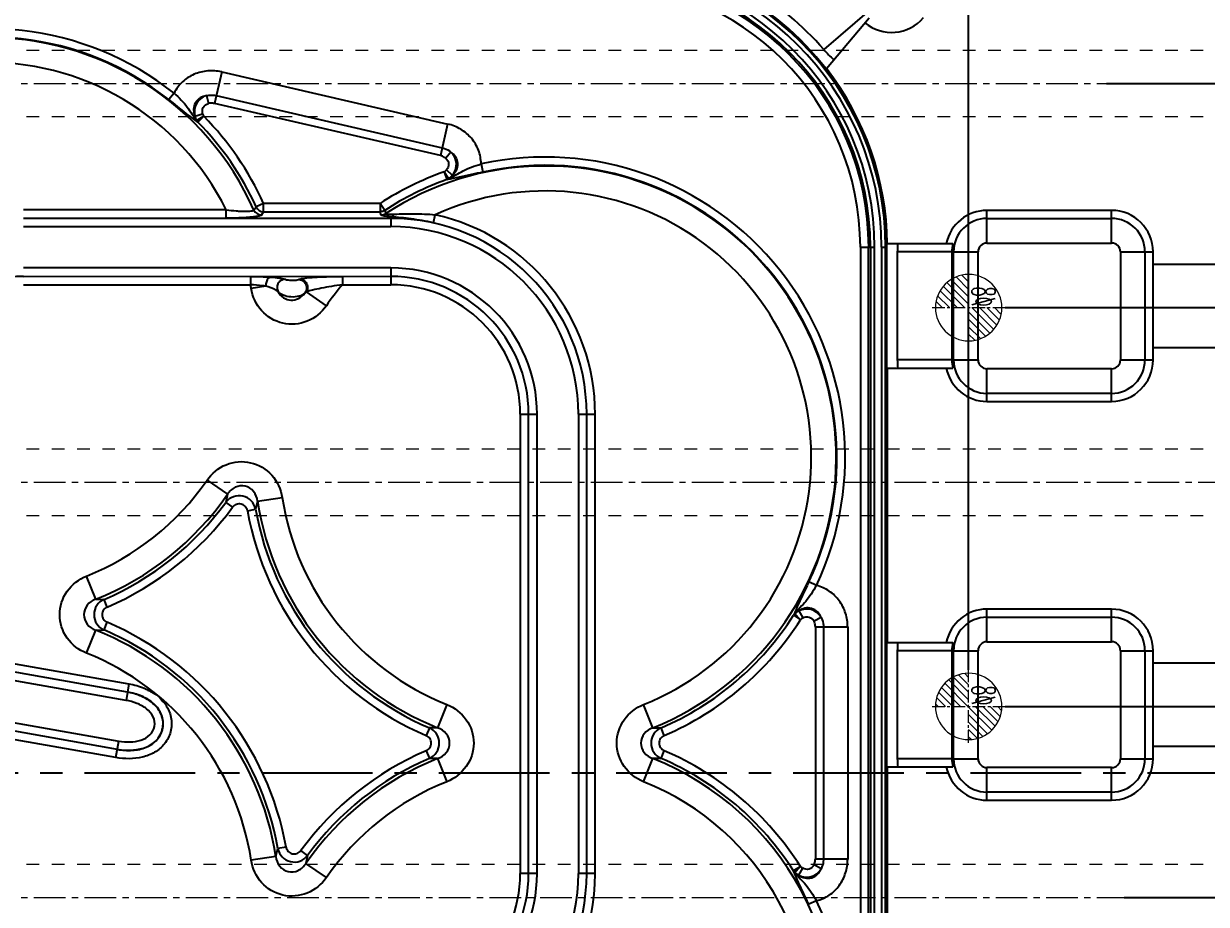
# Model space of a CAD drawing. Header units: millimetres. Extents: x -685 to 1888, y -6001 to 855.
# Drawn here: x 244.5 to 386.9, y -2766.8 to -2660.7 of the extents above; entities that cross this region are included whole.
import ezdxf
from ezdxf.enums import TextEntityAlignment as Align

# ---------------------------------------------------------------- set-up
doc = ezdxf.new("R2010")
doc.units = ezdxf.units.MM
doc.header["$LTSCALE"] = 16.335
doc.header["$PDMODE"] = 3
doc.header["$PDSIZE"] = 0.3125
doc.linetypes.add('CENTER', pattern=[0.6, 0.375, -0.075, 0.075, -0.075])
doc.linetypes.add('HIDDEN', pattern=[0.2, 0.1, -0.1])
doc.layers.get('0').update_dxf_attribs({"linetype": 'CONTINUOUS'})
doc.layers.get('Defpoints').update_dxf_attribs({"linetype": 'CONTINUOUS'})
for name, color, linetype, lineweight in [('cool', 153, 'HIDDEN', 9), ('dim', 82, 'CONTINUOUS', 9), ('epin', 13, 'CONTINUOUS', 9)]:
    doc.layers.add(name, color=color, linetype=linetype, lineweight=lineweight)
doc.layers.add('DEFAULT_2', color=8, linetype='HIDDEN')
doc.styles.get("Standard").update_dxf_attribs({"font": 'txt', "width": 0.8})
doc.styles.add('TXT05', font='txt.shx', dxfattribs={"width": 0.5, "bigfont": 'gbcbig.shx'})
doc.dimstyles.new('mold', dxfattribs={"dimtxt": 8, "dimasz": 5, "dimexe": 0, "dimexo": 0, "dimgap": 0, "dimtad": 1, "dimzin": 1, "dimtxsty": 'Standard', "dimcen": 0, "dimclrd": 4, "dimclre": 4, "dimclrt": 6, "dimazin": 0, "dimtfac": 1, "dimtofl": 0, "dimtmove": 0, "dimatfit": 3, "dimfxl": 0, "dimarcsym": 0})

# ---------------------------------------------------------------- blocks, each defined once
blk = doc.blocks.new('epin_ejp_8')
at = {"layer": 'epin'}
h = blk.add_hatch(dxfattribs=at)
h.set_pattern_fill('_ANSI31', color=123, scale=0.2, angle=90, style=0)
h.set_pattern_definition([(135, (-263.1036, 1313.3417), (-0.4490128, -0.4490128), [])])
h.paths.add_polyline_path([(0, 4, 0.414214), (-4, 0), (0, 0)])
h.paths.add_polyline_path([(4, 0), (0, 0), (0, -4, 0.414214)])
at = {"layer": 'epin', "color": 1, "linetype": 'CENTER', "ltscale": 0.248791}
for p, q in [((0, -4.4), (0, 4.4)), ((-4.4, 0), (4.4, 0))]:
    blk.add_line(p, q, dxfattribs=at)
at = {"layer": 'epin'}
blk.add_circle((0, 0), 4, dxfattribs=at)
at = {"layer": 'epin', "color": 6, "style": 'TXT05', "width": 0.5}
blk.add_text('%%c8', height=2.8, dxfattribs=at).set_placement((1.33, 1.8), align=Align.MIDDLE)
blk = doc.blocks.new('124')
at = {"layer": 'cool', "ltscale": 0.932966}
for p, q in [((10.14, -1344.71), (401.48, -1344.71)), ((10.14, -1352.71), (401.48, -1352.71))]:
    blk.add_line(p, q, dxfattribs=at)
at = {"layer": 'cool', "color": 1, "linetype": 'CENTER', "ltscale": 0.621977}
blk.add_line((-4.19, -1348.71), (415.81, -1348.71), dxfattribs=at)
blk = doc.blocks.new('*D333')
at = {"layer": 'Defpoints', "color": 0}
for p in [(205.81, -2750.93), (407.46, -2750.93), (421.82, -2750.93)]:
    blk.add_point(p, dxfattribs=at)
at = {"layer": 'dim', "color": 4, "lineweight": -2}
blk.add_line((407.46, -2750.93), (432.49, -2750.93), dxfattribs=at)
at = {"layer": 'dim', "color": 6, "insert": (427.15, -2748.01), "char_height": 5, "attachment_point": 5}
blk.add_mtext('0,00', dxfattribs=at)
blk = doc.blocks.new('*D334')
at = {"layer": 'Defpoints', "color": 0}
for p in [(362.71, -2742.93), (421.82, -2742.93), (205.81, -2750.93)]:
    blk.add_point(p, dxfattribs=at)
at = {"layer": 'dim', "color": 4, "lineweight": -2}
blk.add_line((362.71, -2742.93), (433.15, -2742.93), dxfattribs=at)
at = {"layer": 'dim', "color": 6, "insert": (427.49, -2740.01), "char_height": 5, "attachment_point": 5}
blk.add_mtext('8,00', dxfattribs=at)
blk = doc.blocks.new('*D335')
at = {"layer": 'Defpoints', "color": 0}
for p in [(389.86, -2715.93), (421.82, -2715.93), (205.81, -2750.93)]:
    blk.add_point(p, dxfattribs=at)
at = {"layer": 'dim', "color": 4, "lineweight": -2}
blk.add_line((389.86, -2715.93), (437.15, -2715.93), dxfattribs=at)
at = {"layer": 'dim', "color": 6, "insert": (429.49, -2713.01), "char_height": 5, "attachment_point": 5}
blk.add_mtext('35,00', dxfattribs=at)
blk = doc.blocks.new('*D336')
at = {"layer": 'Defpoints', "color": 0}
for p in [(362.71, -2694.93), (421.82, -2694.93), (205.81, -2750.93)]:
    blk.add_point(p, dxfattribs=at)
at = {"layer": 'dim', "color": 4, "lineweight": -2}
blk.add_line((362.71, -2694.93), (437.15, -2694.93), dxfattribs=at)
at = {"layer": 'dim', "color": 6, "insert": (429.49, -2692.01), "char_height": 5, "attachment_point": 5}
blk.add_mtext('56,00', dxfattribs=at)
blk = doc.blocks.new('*D337')
at = {"layer": 'Defpoints', "color": 0}
for p in [(374.92, -2667.93), (421.82, -2667.93), (205.81, -2750.93)]:
    blk.add_point(p, dxfattribs=at)
at = {"layer": 'dim', "color": 4, "lineweight": -2}
blk.add_line((374.92, -2667.93), (437.15, -2667.93), dxfattribs=at)
at = {"layer": 'dim', "color": 6, "insert": (429.49, -2665.01), "char_height": 5, "attachment_point": 5}
blk.add_mtext('83,00', dxfattribs=at)
blk = doc.blocks.new('*D338')
at = {"layer": 'Defpoints', "color": 0}
for p in [(345.21, -2652.93), (421.82, -2652.93), (205.81, -2750.93)]:
    blk.add_point(p, dxfattribs=at)
at = {"layer": 'dim', "color": 4, "lineweight": -2}
blk.add_line((345.21, -2652.93), (437.15, -2652.93), dxfattribs=at)
at = {"layer": 'dim', "color": 6, "insert": (429.49, -2650.01), "char_height": 5, "attachment_point": 5}
blk.add_mtext('98,00', dxfattribs=at)
blk = doc.blocks.new('*D339')
at = {"layer": 'Defpoints', "color": 0}
for p in [(210.21, -2642.93), (421.82, -2642.93), (205.81, -2750.93)]:
    blk.add_point(p, dxfattribs=at)
at = {"layer": 'dim', "color": 4, "lineweight": -2}
blk.add_line((210.21, -2642.93), (439.15, -2642.93), dxfattribs=at)
at = {"layer": 'dim', "color": 6, "insert": (430.49, -2640.01), "char_height": 5, "attachment_point": 5}
blk.add_mtext('108,00', dxfattribs=at)
blk = doc.blocks.new('*D340')
at = {"layer": 'Defpoints', "color": 0}
for p in [(375.81, -2600.93), (421.82, -2600.93), (205.81, -2750.93)]:
    blk.add_point(p, dxfattribs=at)
at = {"layer": 'dim', "color": 4, "lineweight": -2}
blk.add_line((375.81, -2600.93), (439.15, -2600.93), dxfattribs=at)
at = {"layer": 'dim', "color": 6, "insert": (430.49, -2598.01), "char_height": 5, "attachment_point": 5}
blk.add_mtext('150,00', dxfattribs=at)
blk = doc.blocks.new('*D341')
at = {"layer": 'Defpoints', "color": 0}
for p in [(205.81, -2750.93), (377.03, -2765.93), (421.82, -2765.93)]:
    blk.add_point(p, dxfattribs=at)
at = {"layer": 'dim', "color": 4, "lineweight": -2}
blk.add_line((377.03, -2765.93), (435.82, -2765.93), dxfattribs=at)
at = {"layer": 'dim', "color": 6, "insert": (428.82, -2763.01), "char_height": 5, "attachment_point": 5}
blk.add_mtext('15,00', dxfattribs=at)
blk = doc.blocks.new('*D342')
at = {"layer": 'Defpoints', "color": 0}
for p in [(205.81, -2750.93), (387.66, -2810.93), (421.82, -2810.93)]:
    blk.add_point(p, dxfattribs=at)
at = {"layer": 'dim', "color": 4, "lineweight": -2}
blk.add_line((387.66, -2810.93), (436.49, -2810.93), dxfattribs=at)
at = {"layer": 'dim', "color": 6, "insert": (429.15, -2808.01), "char_height": 5, "attachment_point": 5}
blk.add_mtext('60,00', dxfattribs=at)
blk = doc.blocks.new('*D343')
at = {"layer": 'Defpoints', "color": 0}
for p in [(205.81, -2750.93), (362.71, -2791.93), (421.82, -2791.93)]:
    blk.add_point(p, dxfattribs=at)
at = {"layer": 'dim', "color": 4, "lineweight": -2}
blk.add_line((362.71, -2791.93), (435.82, -2791.93), dxfattribs=at)
at = {"layer": 'dim', "color": 6, "insert": (428.82, -2789.01), "char_height": 5, "attachment_point": 5}
blk.add_mtext('41,00', dxfattribs=at)
blk = doc.blocks.new('*D344')
at = {"layer": 'Defpoints', "color": 0}
for p in [(205.81, -2750.93), (350.21, -2827.93), (421.82, -2827.93)]:
    blk.add_point(p, dxfattribs=at)
at = {"layer": 'dim', "color": 4, "lineweight": -2}
blk.add_line((350.21, -2827.93), (437.15, -2827.93), dxfattribs=at)
at = {"layer": 'dim', "color": 6, "insert": (429.49, -2825.01), "char_height": 5, "attachment_point": 5}
blk.add_mtext('77,00', dxfattribs=at)
blk = doc.blocks.new('*D345')
at = {"layer": 'Defpoints', "color": 0}
for p in [(205.81, -2750.93), (232.21, -2839.93), (421.82, -2839.93)]:
    blk.add_point(p, dxfattribs=at)
at = {"layer": 'dim', "color": 4, "lineweight": -2}
blk.add_line((232.21, -2839.93), (437.15, -2839.93), dxfattribs=at)
at = {"layer": 'dim', "color": 6, "insert": (429.49, -2837.01), "char_height": 5, "attachment_point": 5}
blk.add_mtext('89,00', dxfattribs=at)
blk = doc.blocks.new('*D346')
at = {"layer": 'Defpoints', "color": 0}
for p in [(205.81, -2750.93), (346.69, -2865.93), (421.82, -2865.93)]:
    blk.add_point(p, dxfattribs=at)
at = {"layer": 'dim', "color": 4, "lineweight": -2}
blk.add_line((346.69, -2865.93), (438.49, -2865.93), dxfattribs=at)
at = {"layer": 'dim', "color": 6, "insert": (430.15, -2863.01), "char_height": 5, "attachment_point": 5}
blk.add_mtext('115,00', dxfattribs=at)
blk = doc.blocks.new('*D347')
at = {"layer": 'Defpoints', "color": 0}
for p in [(205.81, -2750.93), (384.61, -2900.93), (421.82, -2900.93)]:
    blk.add_point(p, dxfattribs=at)
at = {"layer": 'dim', "color": 4, "lineweight": -2}
blk.add_line((384.61, -2900.93), (439.15, -2900.93), dxfattribs=at)
at = {"layer": 'dim', "color": 6, "insert": (430.49, -2898.01), "char_height": 5, "attachment_point": 5}
blk.add_mtext('150,00', dxfattribs=at)
blk = doc.blocks.new('*D350')
at = {"layer": 'Defpoints', "color": 0}
for p in [(269.81, -2569.22), (269.81, -2638.53), (205.81, -2750.93)]:
    blk.add_point(p, dxfattribs=at)
at = {"layer": 'dim', "color": 4, "lineweight": -2}
blk.add_line((269.81, -2638.53), (269.81, -2553.89), dxfattribs=at)
at = {"layer": 'dim', "color": 6, "insert": (266.89, -2561.55), "char_height": 5, "attachment_point": 5, "rotation": 90}
blk.add_mtext('64,00', dxfattribs=at)
blk = doc.blocks.new('*D351')
at = {"layer": 'Defpoints', "color": 0}
for p in [(340.81, -2569.22), (340.81, -2648.53), (205.81, -2750.93)]:
    blk.add_point(p, dxfattribs=at)
at = {"layer": 'dim', "color": 4, "lineweight": -2}
blk.add_line((340.81, -2648.53), (340.81, -2551.22), dxfattribs=at)
at = {"layer": 'dim', "color": 6, "insert": (337.89, -2560.22), "char_height": 5, "attachment_point": 5, "rotation": 90}
blk.add_mtext('135,00', dxfattribs=at)
blk = doc.blocks.new('*D352')
at = {"layer": 'Defpoints', "color": 0}
for p in [(358.31, -2569.22), (358.31, -2738.53), (205.81, -2750.93)]:
    blk.add_point(p, dxfattribs=at)
at = {"layer": 'dim', "color": 4, "lineweight": -2}
blk.add_line((358.31, -2738.53), (358.31, -2550.55), dxfattribs=at)
at = {"layer": 'dim', "color": 6, "insert": (355.39, -2559.89), "char_height": 5, "attachment_point": 5, "rotation": 90}
blk.add_mtext('152,50', dxfattribs=at)
blk = doc.blocks.new('*D353')
at = {"layer": 'Defpoints', "color": 0}
for p in [(375.81, -2569.22), (375.81, -2596.35), (205.81, -2750.93)]:
    blk.add_point(p, dxfattribs=at)
at = {"layer": 'dim', "color": 4, "lineweight": -2}
blk.add_line((375.81, -2596.35), (375.81, -2551.89), dxfattribs=at)
at = {"layer": 'dim', "color": 6, "insert": (372.89, -2560.55), "char_height": 5, "attachment_point": 5, "rotation": 90}
blk.add_mtext('170,00', dxfattribs=at)
blk = doc.blocks.new('*D356')
at = {"layer": 'Defpoints', "color": 0}
for p in [(205.81, -2750.93), (275.81, -2844.33), (275.81, -2931.45)]:
    blk.add_point(p, dxfattribs=at)
at = {"layer": 'dim', "color": 4, "lineweight": -2}
blk.add_line((275.81, -2844.33), (275.81, -2946.12), dxfattribs=at)
at = {"layer": 'dim', "color": 6, "insert": (272.89, -2938.78), "char_height": 5, "attachment_point": 5, "rotation": 90}
blk.add_mtext('70,00', dxfattribs=at)
blk = doc.blocks.new('*D357')
at = {"layer": 'Defpoints', "color": 0}
for p in [(205.81, -2750.93), (345.81, -2832.33), (345.81, -2931.45)]:
    blk.add_point(p, dxfattribs=at)
at = {"layer": 'dim', "color": 4, "lineweight": -2}
blk.add_line((345.81, -2832.33), (345.81, -2948.78), dxfattribs=at)
at = {"layer": 'dim', "color": 6, "insert": (342.89, -2940.12), "char_height": 5, "attachment_point": 5, "rotation": 90}
blk.add_mtext('140,00', dxfattribs=at)
blk = doc.blocks.new('*D358')
at = {"layer": 'Defpoints', "color": 0}
for p in [(205.81, -2750.93), (358.31, -2796.33), (358.31, -2931.45)]:
    blk.add_point(p, dxfattribs=at)
at = {"layer": 'dim', "color": 4, "lineweight": -2}
blk.add_line((358.31, -2796.33), (358.31, -2950.12), dxfattribs=at)
at = {"layer": 'dim', "color": 6, "insert": (355.39, -2940.78), "char_height": 5, "attachment_point": 5, "rotation": 90}
blk.add_mtext('152,50', dxfattribs=at)
blk = doc.blocks.new('*D359')
at = {"layer": 'Defpoints', "color": 0}
for p in [(205.81, -2750.93), (375.81, -2905.59), (375.81, -2931.45)]:
    blk.add_point(p, dxfattribs=at)
at = {"layer": 'dim', "color": 4, "lineweight": -2}
blk.add_line((375.81, -2905.59), (375.81, -2948.78), dxfattribs=at)
at = {"layer": 'dim', "color": 6, "insert": (372.89, -2940.12), "char_height": 5, "attachment_point": 5, "rotation": 90}
blk.add_mtext('170,00', dxfattribs=at)

msp = doc.modelspace()

# ---------------------------------------------------------------- linework, layer by layer
at = {"color": 7, "linetype": 'Continuous'}
for p, q in [((348.486, -2657.277), (340.865, -2663.873)), ((341.182, -2666.159), (346.315, -2660.042)), ((268.352, -2666.56), (267.478, -2670.353)), ((268.352, -2666.56), (295.585, -2672.837)), ((262.616, -2669.106), (261.996, -2669.89)), ((266.51, -2669.411), (266.752, -2670.354)), ((294.686, -2676.624), (267.478, -2670.353)), ((267.697, -2669.405), (294.904, -2675.676)), ((265.132, -2671.866), (266.063, -2671.581)), ((266.205, -2671.898), (265.37, -2672.397)), ((265.492, -2672.599), (266.205, -2671.898)), ((295.56, -2672.831), (294.686, -2676.624)), ((295.968, -2676.201), (295.339, -2676.943)), ((299.604, -2677.631), (299.817, -2678.607)), ((295.155, -2678.57), (295.488, -2679.513)), ((295.687, -2679.385), (295.155, -2678.57)), ((296.133, -2679.011), (295.421, -2678.348)), ((268.909, -2683.156), (244.504, -2683.156)), ((268.909, -2684.156), (268.909, -2683.156)), ((272.238, -2683.185), (272.498, -2682.793)), ((273.408, -2682.38), (272.498, -2682.793)), ((273.151, -2683.777), (273.408, -2683.379)), ((273.408, -2683.379), (273.408, -2682.38)), ((287.439, -2682.38), (273.408, -2682.38)), ((273.408, -2683.379), (287.439, -2683.379)), ((287.439, -2682.38), (287.439, -2683.379)), ((287.984, -2683.217), (287.439, -2682.38)), ((287.557, -2683.777), (287.439, -2683.379)), ((287.984, -2683.217), (288.105, -2683.614)), ((375.522, -2683.219), (360.522, -2683.219)), ((360.522, -2687.147), (360.522, -2683.219)), ((375.522, -2687.147), (375.522, -2683.219)), ((288.724, -2684.178), (244.504, -2684.178)), ((288.724, -2683.99), (288.724, -2685.177)), ((293.852, -2684.719), (294.069, -2683.744)), ((360.522, -2684.192), (375.522, -2684.192)), ((244.504, -2685.177), (288.724, -2685.177)), ((345.269, -2687.664), (346.98, -2687.664)), ((345.269, -2687.664), (345.269, -2799.219)), ((346.271, -2799.219), (346.271, -2687.664)), ((346.479, -2687.664), (346.479, -2799.219)), ((346.98, -2799.219), (346.98, -2687.664)), ((347.816, -2687.664), (348.317, -2687.664)), ((347.816, -2687.664), (347.816, -2799.219)), ((348.317, -2799.219), (348.317, -2687.664)), ((348.469, -2702.219), (348.469, -2687.664)), ((348.519, -2687.219), (356.418, -2687.219)), ((360.522, -2687.147), (375.522, -2687.147)), ((356.298, -2688.219), (349.722, -2688.219)), ((349.722, -2688.219), (349.722, -2701.219)), ((356.298, -2688.219), (356.298, -2701.219)), ((356.418, -2688.219), (359.449, -2688.219)), ((356.495, -2701.219), (356.495, -2688.219)), ((359.449, -2701.219), (359.449, -2688.219)), ((376.594, -2688.219), (380.522, -2688.219)), ((376.594, -2688.219), (376.594, -2701.219)), ((379.548, -2688.219), (379.548, -2701.219)), ((380.522, -2701.219), (380.522, -2688.219)), ((288.724, -2690.151), (244.504, -2690.151)), ((288.724, -2690.151), (288.724, -2692.172)), ((395.587, -2689.719), (380.522, -2689.719)), ((244.504, -2691.172), (288.724, -2691.15)), ((271.84, -2691.172), (271.84, -2692.172)), ((282.896, -2691.172), (282.896, -2692.172)), ((244.504, -2692.172), (271.84, -2692.172)), ((273.655, -2692.341), (271.91, -2692.608)), ((280.96, -2694.694), (278.565, -2693.037)), ((282.896, -2692.172), (288.724, -2692.172)), ((380.502, -2699.719), (400.587, -2699.719)), ((356.298, -2701.219), (349.722, -2701.219)), ((356.418, -2701.219), (359.449, -2701.219)), ((376.594, -2701.219), (380.522, -2701.219)), ((348.522, -2702.219), (356.418, -2702.219)), ((348.522, -2735.219), (348.522, -2702.219)), ((375.522, -2702.291), (360.522, -2702.291)), ((360.522, -2706.219), (360.522, -2702.291)), ((375.522, -2706.219), (375.522, -2702.291)), ((375.522, -2705.245), (360.522, -2705.245)), ((360.522, -2706.219), (375.522, -2706.219)), ((304.316, -2707.764), (304.316, -2763.039)), ((304.316, -2707.764), (306.337, -2707.764)), ((305.316, -2763.039), (305.316, -2707.764)), ((306.337, -2763.039), (306.337, -2707.764)), ((311.311, -2707.764), (313.332, -2707.764)), ((311.311, -2707.764), (311.311, -2763.039)), ((312.31, -2763.039), (312.31, -2707.764)), ((313.332, -2763.039), (313.332, -2707.764)), ((266.589, -2715.693), (269.055, -2717.399)), ((269.055, -2717.399), (268.851, -2718.373)), ((268.851, -2718.373), (269.658, -2718.962)), ((272.675, -2718.233), (272.433, -2719.198)), ((272.675, -2718.233), (275.639, -2717.779)), ((271.449, -2719.375), (272.433, -2719.198)), ((253.186, -2730.026), (252.078, -2727.24)), ((339.976, -2728.366), (339.072, -2727.939)), ((253.186, -2730.026), (254.181, -2730.046)), ((254.574, -2730.965), (254.181, -2730.046)), ((338.061, -2732.491), (337.387, -2731.789)), ((337.852, -2731.439), (338.338, -2732.282)), ((375.522, -2731.219), (360.522, -2731.219)), ((360.522, -2735.147), (360.522, -2731.219)), ((375.522, -2735.147), (375.522, -2731.219)), ((254.181, -2733.722), (254.574, -2732.803)), ((337.218, -2731.954), (338.061, -2732.491)), ((340.553, -2732.23), (339.689, -2732.677)), ((360.522, -2732.192), (375.522, -2732.192)), ((252.078, -2736.527), (253.186, -2733.741)), ((253.186, -2733.741), (254.181, -2733.722)), ((343.745, -2733.385), (339.853, -2733.385)), ((339.853, -2733.385), (339.853, -2761.306)), ((340.826, -2733.385), (340.826, -2761.306)), ((343.745, -2733.385), (343.745, -2761.306)), ((348.469, -2750.219), (348.469, -2735.219)), ((348.522, -2735.219), (356.418, -2735.219)), ((360.522, -2735.147), (375.522, -2735.147)), ((237.644, -2736.763), (257.184, -2740.208)), ((356.298, -2736.219), (349.722, -2736.219)), ((349.722, -2736.219), (349.722, -2749.219)), ((356.298, -2736.219), (356.298, -2749.219)), ((356.418, -2736.219), (359.449, -2736.219)), ((356.495, -2749.219), (356.495, -2736.219)), ((359.449, -2749.219), (359.449, -2736.219)), ((376.594, -2736.219), (380.522, -2736.219)), ((376.594, -2736.219), (376.594, -2749.219)), ((379.548, -2736.219), (379.548, -2749.219)), ((380.522, -2749.219), (380.522, -2736.219)), ((256.833, -2742.199), (237.293, -2738.754)), ((257.006, -2741.215), (237.467, -2737.769)), ((395.587, -2737.719), (380.522, -2737.719)), ((257.184, -2740.208), (256.833, -2742.199)), ((295.472, -2742.702), (294.363, -2745.488)), ((320.27, -2745.488), (319.161, -2742.702)), ((255.792, -2748.103), (236.252, -2744.658)), ((236.43, -2743.651), (255.969, -2747.097)), ((255.618, -2749.087), (236.079, -2745.642)), ((293.368, -2745.508), (292.975, -2746.427)), ((294.363, -2745.488), (293.368, -2745.508)), ((320.27, -2745.488), (321.265, -2745.508)), ((321.658, -2746.427), (321.265, -2745.508)), ((255.618, -2749.087), (255.969, -2747.097)), ((292.975, -2748.264), (293.368, -2749.183)), ((321.265, -2749.183), (321.658, -2748.264)), ((380.502, -2747.719), (400.587, -2747.719)), ((294.363, -2749.203), (293.368, -2749.183)), ((294.363, -2749.203), (295.472, -2751.989)), ((319.161, -2751.989), (320.27, -2749.203)), ((321.265, -2749.183), (320.27, -2749.203)), ((348.522, -2750.219), (356.418, -2750.219)), ((348.522, -2784.219), (348.522, -2750.219)), ((356.298, -2749.219), (349.722, -2749.219)), ((356.418, -2749.219), (359.449, -2749.219)), ((375.522, -2750.291), (360.522, -2750.291)), ((360.522, -2754.219), (360.522, -2750.291)), ((375.522, -2754.219), (375.522, -2750.291)), ((376.594, -2749.219), (380.522, -2749.219)), ((375.522, -2753.245), (360.522, -2753.245)), ((360.522, -2754.219), (375.522, -2754.219)), ((274.874, -2760.996), (275.117, -2760.031)), ((276.1, -2759.854), (275.117, -2760.031)), ((278.698, -2760.857), (277.891, -2760.267)), ((274.874, -2760.996), (271.91, -2761.451)), ((278.698, -2760.857), (278.494, -2761.831)), ((343.745, -2761.306), (339.853, -2761.306)), ((280.96, -2763.537), (278.494, -2761.831)), ((306.337, -2763.039), (304.316, -2763.039)), ((313.332, -2763.039), (311.311, -2763.039)), ((338.061, -2762.2), (337.218, -2762.737)), ((337.387, -2762.902), (338.061, -2762.2)), ((337.852, -2763.252), (338.338, -2762.409)), ((340.553, -2762.461), (339.689, -2762.014)), ((339.976, -2766.324), (339.072, -2766.752))]:
    msp.add_line(p, q, dxfattribs=at)
at = {"color": 1, "linetype": 'CENTER', "ltscale": 2.176921}
msp.add_line((-4.188, -2750.929), (415.812, -2750.929), dxfattribs=at)
at = {"color": 7, "linetype": 'Continuous'}
for centre, radius, start, end in [((313.347, -2687.664), 34.971, 0, 90), ((313.347, -2687.664), 34.469, 0, 90), ((313.347, -2687.664), 33.634, 0, 90), ((313.347, -2687.664), 33.132, 0, 90), ((313.347, -2687.664), 32.925, 0, 90), ((313.347, -2687.664), 31.922, 0, 90), ((313.347, -2687.664), 35.123, 37.67024, 62.32976), ((313.347, -2687.664), 36.375, 40.85216, 59.14784), ((349.03, -2656.806), 5, 230, 320), ((240.233, -2697.463), 36.126, 51.71486, 115.31889), ((240.233, -2697.463), 35.046, 24.04193, 158.30836), ((240.233, -2697.463), 35.127, 51.71704, 115.30464), ((349.03, -2656.806), 10.8, 220.85216, 230), ((240.233, -2697.463), 32.047, 26.51448, 158.30835), ((313.347, -2687.664), 35.175, 0.72487, 37.6889), ((267.07, -2671.339), 2.008, 106.17815, 195.19499), ((240.233, -2697.463), 36.443, 24.44863, 44.54708), ((240.233, -2697.463), 35.444, 24.44863, 44.54708), ((294.622, -2677.69), 2.008, 318.84535, 47.86382), ((307.317, -2712.924), 36.126, 334.69384, 102.33988), ((307.317, -2712.924), 36.443, 109.49494, 123.05533), ((307.317, -2712.924), 35.046, 291.69164, 123.2426), ((307.317, -2712.924), 35.127, 334.69601, 102.32567), ((307.317, -2712.924), 35.444, 109.49494, 123.05533), ((307.317, -2712.924), 32.047, 291.69165, 114.41736), ((273.158, -2682.766), 1.011, 204.48632, 269.57337), ((273.416, -2682.368), 1.011, 204.87239, 269.56446), ((360.522, -2688.219), 5, 90, 168.46304), ((375.522, -2688.219), 5, 0, 90), ((288.724, -2707.764), 23.586, 0, 90), ((288.724, -2707.764), 24.608, 0, 77.45551), ((360.522, -2688.219), 4.027, 90, 180), ((375.522, -2688.219), 4.027, 0, 90), ((288.724, -2707.764), 22.587, 0, 90), ((313.347, -2687.664), 35.123, 0, 0.72595), ((360.522, -2688.219), 10.8, 174.68723, 180), ((360.522, -2688.219), 4.224, 166.30535, 180), ((360.522, -2688.219), 1.072, 90, 180), ((375.522, -2688.219), 1.072, 0, 90), ((288.724, -2707.764), 17.613, 0, 90), ((244.504, -2707.764), 16.592, 90, 180), ((288.724, -2707.764), 16.592, 0, 90), ((240.233, -2697.463), 32.047, 8.71267, 9.503), ((307.317, -2712.924), 32.047, 139.64178, 145.32938), ((288.724, -2707.764), 15.592, 0, 90), ((360.522, -2701.219), 10.8, 180, 185.31277), ((360.522, -2701.219), 4.224, 180, 193.69465), ((360.522, -2701.219), 4.027, 180, 270), ((360.522, -2701.219), 1.072, 180, 270), ((375.522, -2701.219), 5, 270, 0), ((375.522, -2701.219), 4.027, 270, 0), ((375.522, -2701.219), 1.072, 270, 0), ((360.522, -2701.219), 5, 191.53696, 270), ((240.233, -2697.463), 32.047, 291.69163, 325.32939), ((240.233, -2697.463), 35.046, 291.69173, 325.3293), ((270.459, -2719.578), 2.01, 10.89643, 143.14654), ((240.233, -2697.463), 35.444, 293.17475, 323.84628), ((240.233, -2697.463), 36.443, 293.17474, 323.84629), ((307.317, -2712.924), 35.046, 188.71276, 248.30827), ((307.317, -2712.924), 32.047, 188.71266, 248.30837), ((307.317, -2712.924), 36.443, 190.19576, 246.82527), ((307.317, -2712.924), 35.444, 190.19578, 246.82525), ((254.995, -2731.884), 2.01, 113.87541, 246.12552), ((338.8, -2733.208), 2.008, 29.1571, 118.174), ((360.522, -2736.219), 5, 90, 168.46304), ((375.522, -2736.219), 5, 0, 90), ((240.233, -2766.305), 36.443, 10.19576, 66.82527), ((307.317, -2712.924), 35.444, 293.17472, 327.52606), ((307.317, -2712.924), 36.443, 293.17473, 327.52606), ((360.522, -2736.219), 4.027, 90, 180), ((375.522, -2736.219), 4.027, 0, 90), ((240.233, -2766.305), 35.046, 8.71276, 68.30827), ((240.233, -2766.305), 35.444, 10.19578, 66.82525), ((360.522, -2736.219), 10.8, 174.68723, 180), ((360.522, -2736.219), 4.224, 166.30535, 180), ((360.522, -2736.219), 1.072, 90, 180), ((375.522, -2736.219), 1.072, 0, 90), ((240.233, -2766.305), 32.047, 8.71266, 68.30837), ((292.555, -2747.345), 2.01, 293.87541, 66.12552), ((322.078, -2747.345), 2.01, 113.87464, 246.12519), ((307.317, -2781.767), 36.443, 113.17474, 143.84629), ((307.317, -2781.767), 36.443, 32.47391, 66.82527), ((307.317, -2781.767), 35.046, 189.9987, 68.30836), ((307.317, -2781.767), 35.046, 111.69173, 145.3293), ((307.317, -2781.767), 35.444, 113.17475, 143.84628), ((307.317, -2781.767), 35.444, 32.47392, 66.82528), ((360.522, -2749.219), 10.8, 180, 185.31277), ((360.522, -2749.219), 5, 191.53696, 270), ((360.522, -2749.219), 4.224, 180, 193.69465), ((360.522, -2749.219), 4.027, 180, 270), ((360.522, -2749.219), 1.072, 180, 270), ((375.522, -2749.219), 5, 270, 0), ((375.522, -2749.219), 4.027, 270, 0), ((375.522, -2749.219), 1.072, 270, 0), ((307.317, -2781.767), 32.047, 190.57252, 68.30834), ((307.317, -2781.767), 32.047, 111.69163, 145.32939), ((277.09, -2759.651), 2.01, 190.89644, 323.14654), ((288.724, -2763.039), 24.608, 270, 0), ((288.724, -2763.039), 23.586, 270, 0), ((288.724, -2763.039), 22.587, 270, 0), ((288.724, -2763.039), 17.613, 270, 360), ((288.724, -2763.039), 16.592, 270, 0), ((288.724, -2763.039), 15.592, 270, 0), ((338.8, -2761.483), 2.008, 241.82424, 330.84283), ((307.317, -2781.767), 36.126, 231.71486, 25.30605)]:
    msp.add_arc(centre, radius, start, end, dxfattribs=at)
for points, knots in [([(268.352, -2666.56), (267.805, -2666.434), (266.664, -2666.346), (264.999, -2666.751), (263.555, -2667.681), (262.866, -2668.604), (262.616, -2669.106)], [0, 0, 0, 0, 0.2501065, 0.5002006, 0.7501361, 1, 1, 1, 1]), ([(262.616, -2669.106), (262.923, -2669.369), (263.472, -2669.909), (264.206, -2670.738), (264.755, -2671.611), (265.152, -2672.147), (265.369, -2672.397)], [0, 0, 0, 0, 0.2820734, 0.5359432, 0.7691871, 1, 1, 1, 1]), ([(265.492, -2672.599), (265.28, -2672.444), (264.094, -2671.568), (262.947, -2670.64), (261.995, -2669.89)], [0, 0, 0, 0, 0.1782478, 1, 1, 1, 1]), ([(266.51, -2669.411), (266.246, -2669.455), (265.719, -2669.639), (265.118, -2670.244), (264.914, -2671.073), (265.032, -2671.618), (265.132, -2671.866)], [0, 0, 0, 0, 0.2469225, 0.5002072, 0.753405, 1, 1, 1, 1]), ([(266.063, -2671.581), (265.988, -2671.336), (266.033, -2670.757), (266.504, -2670.418), (266.752, -2670.354)], [0, 0, 0, 0, 0.5000368, 1, 1, 1, 1]), ([(266.51, -2669.411), (266.609, -2669.386), (267, -2669.312), (267.408, -2669.338), (267.697, -2669.405)], [0, 0, 0, 0, 0.2552358, 1, 1, 1, 1]), ([(267.478, -2670.353), (267.417, -2670.339), (267.178, -2670.298), (266.927, -2670.309), (266.752, -2670.354)], [0, 0, 0, 0, 0.2562297, 1, 1, 1, 1]), ([(299.596, -2677.632), (299.581, -2677.073), (299.379, -2675.948), (298.498, -2674.476), (297.184, -2673.4), (296.135, -2672.938), (295.585, -2672.837)], [0, 0, 0, 0, 0.2499962, 0.5000244, 0.7500202, 1, 1, 1, 1]), ([(294.904, -2675.676), (295, -2675.698), (295.382, -2675.808), (295.74, -2676.007), (295.968, -2676.201)], [0, 0, 0, 0, 0.2473394, 1, 1, 1, 1]), ([(296.133, -2679.011), (296.332, -2678.832), (296.677, -2678.393), (296.856, -2677.558), (296.58, -2676.751), (296.187, -2676.355), (295.968, -2676.201)], [0, 0, 0, 0, 0.2468083, 0.500098, 0.7532912, 1, 1, 1, 1]), ([(295.339, -2676.943), (295.293, -2676.904), (295.097, -2676.76), (294.865, -2676.665), (294.686, -2676.624)], [0, 0, 0, 0, 0.2442831, 1, 1, 1, 1]), ([(295.339, -2676.943), (295.534, -2677.108), (295.808, -2677.62), (295.595, -2678.16), (295.421, -2678.348)], [0, 0, 0, 0, 0.5000372, 1, 1, 1, 1]), ([(295.687, -2679.385), (295.991, -2679.255), (296.582, -2678.948), (297.457, -2678.406), (298.475, -2677.976), (299.207, -2677.742), (299.596, -2677.634)], [0, 0, 0, 0, 0.2307089, 0.4640985, 0.7180183, 1, 1, 1, 1]), ([(299.818, -2678.607), (299.36, -2678.707), (297.921, -2679.028), (296.478, -2679.335), (295.488, -2679.513)], [0, 0, 0, 0, 0.3179202, 1, 1, 1, 1]), ([(268.909, -2683.156), (269.307, -2683.206), (269.89, -2683.265), (270.64, -2683.313), (271.132, -2683.329), (271.548, -2683.325), (271.882, -2683.302), (272.095, -2683.265), (272.221, -2683.221), (272.238, -2683.185)], [0, 0, 0, 0, 0.3578277, 0.5229077, 0.6711598, 0.7971517, 0.8962835, 0.9645095, 1, 1, 1, 1]), ([(273.151, -2683.777), (273.123, -2683.82), (272.968, -2683.876), (272.692, -2683.945), (272.266, -2684.006), (271.731, -2684.059), (271.102, -2684.102), (270.151, -2684.144), (269.413, -2684.156), (268.909, -2684.156)], [0, 0, 0, 0, 0.0359046, 0.105055, 0.2058274, 0.3337165, 0.4828249, 0.6472719, 1, 1, 1, 1]), ([(288.724, -2683.99), (288.575, -2683.978), (288.303, -2683.953), (287.948, -2683.906), (287.713, -2683.861), (287.598, -2683.818), (287.562, -2683.791), (287.557, -2683.777)], [0, 0, 0, 0, 0.3742151, 0.6833764, 0.8988082, 0.9633602, 1, 1, 1, 1]), ([(288.105, -2683.614), (288.108, -2683.625), (288.144, -2683.646), (288.25, -2683.667), (288.466, -2683.68), (288.78, -2683.68), (289.017, -2683.673), (289.145, -2683.668)], [0, 0, 0, 0, 0.0339053, 0.1000418, 0.3239999, 0.6355695, 1, 1, 1, 1]), ([(288.724, -2683.99), (288.763, -2683.985), (288.937, -2683.93), (289.071, -2683.788), (289.145, -2683.668)], [0, 0, 0, 0, 0.2196788, 1, 1, 1, 1]), ([(293.852, -2684.719), (292.966, -2684.522), (291.262, -2684.219), (289.541, -2684.06), (288.724, -2683.99)], [0, 0, 0, 0, 0.5253303, 1, 1, 1, 1]), ([(289.145, -2683.668), (289.927, -2683.638), (291.57, -2683.589), (293.213, -2683.668), (294.069, -2683.744)], [0, 0, 0, 0, 0.4767836, 1, 1, 1, 1]), ([(271.84, -2691.172), (272.052, -2691.172), (272.851, -2691.179), (273.651, -2691.209), (274.237, -2691.252)], [0, 0, 0, 0, 0.2653621, 1, 1, 1, 1]), ([(274.236, -2691.252), (274.15, -2691.265), (273.917, -2691.413), (273.705, -2691.811), (273.654, -2692.162), (273.655, -2692.341)], [0, 0, 0, 0, 0.2007306, 0.5910793, 1, 1, 1, 1]), ([(274.237, -2691.252), (274.597, -2691.279), (275.183, -2691.339), (275.77, -2691.436), (275.986, -2691.51)], [0, 0, 0, 0, 0.6116456, 1, 1, 1, 1]), ([(275.986, -2691.51), (275.81, -2691.516), (275.453, -2691.634), (275.106, -2692.041), (274.984, -2692.549), (275.069, -2692.886), (275.154, -2693.036)], [0, 0, 0, 0, 0.2581847, 0.5175488, 0.7488599, 1, 1, 1, 1]), ([(275.986, -2691.51), (276.222, -2691.591), (276.675, -2691.648), (277.218, -2691.635), (277.509, -2691.574), (277.596, -2691.539)], [0, 0, 0, 0, 0.458675, 0.82682, 1, 1, 1, 1]), ([(277.596, -2691.539), (277.608, -2691.534), (277.664, -2691.514), (277.721, -2691.497), (277.766, -2691.485)], [0, 0, 0, 0, 0.2194042, 1, 1, 1, 1]), ([(277.596, -2691.539), (277.763, -2691.544), (278.132, -2691.655), (278.529, -2692.108), (278.612, -2692.704), (278.456, -2693.058), (278.351, -2693.189)], [0, 0, 0, 0, 0.2262707, 0.4991892, 0.77276, 1, 1, 1, 1]), ([(277.766, -2691.485), (278.044, -2691.412), (278.749, -2691.328), (279.939, -2691.236), (281.367, -2691.184), (282.376, -2691.172), (282.896, -2691.172)], [0, 0, 0, 0, 0.1677946, 0.4115002, 0.6968535, 1, 1, 1, 1]), ([(277.766, -2691.485), (277.919, -2691.492), (278.258, -2691.599), (278.627, -2692.009), (278.744, -2692.552), (278.644, -2692.9), (278.565, -2693.037)], [0, 0, 0, 0, 0.2238003, 0.4935077, 0.7681156, 1, 1, 1, 1]), ([(273.655, -2692.341), (273.517, -2692.321), (272.914, -2692.245), (272.308, -2692.197), (271.84, -2692.172)], [0, 0, 0, 0, 0.2294871, 1, 1, 1, 1]), ([(280.96, -2694.694), (280.398, -2695.506), (278.775, -2696.845), (275.637, -2697.111), (272.933, -2695.498), (272.06, -2693.584), (271.91, -2692.608)], [0, 0, 0, 0, 0.2502416, 0.5000313, 0.7498079, 1, 1, 1, 1]), ([(275.154, -2693.036), (275.06, -2692.958), (274.612, -2692.63), (274.078, -2692.426), (273.655, -2692.341)], [0, 0, 0, 0, 0.2210366, 1, 1, 1, 1]), ([(275.154, -2693.036), (275.308, -2693.313), (275.751, -2693.792), (276.68, -2694.111), (277.64, -2693.868), (278.149, -2693.446), (278.351, -2693.189)], [0, 0, 0, 0, 0.2512997, 0.4940123, 0.7406206, 1, 1, 1, 1]), ([(275.154, -2693.036), (275.332, -2693.186), (275.824, -2693.458), (276.706, -2693.647), (277.615, -2693.577), (278.161, -2693.337), (278.351, -2693.189)], [0, 0, 0, 0, 0.2060816, 0.4878342, 0.786522, 1, 1, 1, 1]), ([(278.565, -2693.037), (278.546, -2693.05), (278.474, -2693.099), (278.403, -2693.15), (278.351, -2693.189)], [0, 0, 0, 0, 0.2635259, 1, 1, 1, 1]), ([(282.896, -2692.172), (282.457, -2692.235), (281.607, -2692.366), (280.403, -2692.576), (279.396, -2692.79), (278.799, -2692.943), (278.565, -2693.037)], [0, 0, 0, 0, 0.3008282, 0.5839949, 0.8287863, 1, 1, 1, 1]), ([(266.589, -2715.693), (267.151, -2714.881), (268.775, -2713.542), (271.912, -2713.276), (274.616, -2714.889), (275.49, -2716.803), (275.639, -2717.779)], [0, 0, 0, 0, 0.2502428, 0.5000343, 0.7498084, 1, 1, 1, 1]), ([(272.675, -2718.233), (272.626, -2717.814), (272.322, -2716.996), (271.224, -2716.262), (269.914, -2716.441), (269.283, -2717.043), (269.055, -2717.399)], [0, 0, 0, 0, 0.2566755, 0.5000065, 0.7433363, 1, 1, 1, 1]), ([(271.449, -2719.375), (271.415, -2719.184), (271.226, -2718.822), (270.707, -2718.503), (270.1, -2718.563), (269.773, -2718.806), (269.658, -2718.962)], [0, 0, 0, 0, 0.2523574, 0.5000555, 0.7477338, 1, 1, 1, 1]), ([(252.078, -2736.527), (251.16, -2736.163), (249.491, -2734.881), (248.527, -2731.883), (249.491, -2728.886), (251.16, -2727.605), (252.078, -2727.24)], [0, 0, 0, 0, 0.2502428, 0.5000343, 0.7498084, 1, 1, 1, 1]), ([(339.073, -2727.938), (338.873, -2728.362), (338.237, -2729.693), (337.614, -2731.03), (337.218, -2731.954)], [0, 0, 0, 0, 0.3179095, 1, 1, 1, 1]), ([(339.976, -2728.366), (339.788, -2728.725), (339.385, -2729.381), (338.743, -2730.282), (338.015, -2731.013), (337.582, -2731.521), (337.387, -2731.789)], [0, 0, 0, 0, 0.282074, 0.535941, 0.7691804, 1, 1, 1, 1]), ([(343.745, -2733.385), (343.745, -2732.823), (343.574, -2731.692), (342.806, -2730.16), (341.575, -2728.962), (340.522, -2728.498), (339.976, -2728.367)], [0, 0, 0, 0, 0.2501065, 0.5002006, 0.7501362, 1, 1, 1, 1]), ([(253.186, -2730.026), (252.788, -2730.168), (252.06, -2730.648), (251.591, -2731.884), (252.06, -2733.12), (252.789, -2733.599), (253.186, -2733.741)], [0, 0, 0, 0, 0.2566754, 0.5000065, 0.7433363, 1, 1, 1, 1]), ([(254.575, -2730.965), (254.396, -2731.041), (254.086, -2731.306), (253.891, -2731.884), (254.086, -2732.462), (254.396, -2732.726), (254.574, -2732.803)], [0, 0, 0, 0, 0.2523574, 0.5000555, 0.7477338, 1, 1, 1, 1]), ([(340.553, -2732.23), (340.451, -2731.983), (340.154, -2731.51), (339.428, -2731.061), (338.575, -2731.047), (338.071, -2731.285), (337.852, -2731.439)], [0, 0, 0, 0, 0.2469225, 0.5002072, 0.7534049, 1, 1, 1, 1]), ([(338.338, -2732.282), (338.56, -2732.154), (339.134, -2732.068), (339.571, -2732.45), (339.689, -2732.677)], [0, 0, 0, 0, 0.5000368, 1, 1, 1, 1]), ([(339.853, -2733.385), (339.853, -2733.323), (339.839, -2733.08), (339.772, -2732.838), (339.689, -2732.677)], [0, 0, 0, 0, 0.2562297, 1, 1, 1, 1]), ([(340.553, -2732.23), (340.6, -2732.32), (340.759, -2732.685), (340.826, -2733.089), (340.826, -2733.385)], [0, 0, 0, 0, 0.2552358, 1, 1, 1, 1]), ([(257.184, -2740.208), (257.5, -2740.264), (258.126, -2740.413), (258.89, -2740.668), (259.469, -2740.949), (260.025, -2741.267), (260.47, -2741.472), (260.717, -2741.677)], [0, 0, 0, 0, 0.2499626, 0.5001593, 0.624861, 0.7499156, 1, 1, 1, 1]), ([(260.717, -2741.677), (260.922, -2741.848), (261.153, -2742.182), (261.495, -2742.589), (261.803, -2743.025), (262.089, -2743.631), (262.367, -2744.66), (262.3, -2746.026), (261.561, -2747.483), (260.319, -2748.535), (258.806, -2749.107), (257.208, -2749.275), (256.142, -2749.18), (255.618, -2749.087)], [0, 0, 0, 0, 0.0626917, 0.0940652, 0.1253313, 0.1880263, 0.2506402, 0.3752174, 0.4998177, 0.6245675, 0.7495583, 0.8747354, 1, 1, 1, 1]), ([(255.792, -2748.103), (256.38, -2748.207), (257.561, -2748.287), (259.271, -2747.961), (260.689, -2747.027), (261.427, -2745.534), (261.244, -2743.878), (260.231, -2742.516), (258.735, -2741.625), (257.598, -2741.297), (257.01, -2741.193)], [0, 0, 0, 0, 0.1336984, 0.2624868, 0.3836182, 0.4999906, 0.6164323, 0.7375409, 0.8663143, 1, 1, 1, 1]), ([(255.795, -2748.081), (256.308, -2748.171), (257.368, -2748.257), (258.994, -2748.025), (260.543, -2747.188), (261.459, -2745.54), (261.162, -2743.678), (259.993, -2742.361), (258.544, -2741.587), (257.518, -2741.305), (257.006, -2741.215)], [0, 0, 0, 0, 0.1171638, 0.2378866, 0.3659409, 0.5000053, 0.6340733, 0.7621151, 0.8828387, 1, 1, 1, 1]), ([(255.969, -2747.097), (256.414, -2747.175), (257.312, -2747.249), (258.623, -2747.069), (259.772, -2746.472), (260.408, -2745.355), (260.193, -2744.086), (259.317, -2743.133), (258.147, -2742.516), (257.278, -2742.277), (256.833, -2742.199)], [0, 0, 0, 0, 0.1328914, 0.2626759, 0.3850573, 0.4999891, 0.6149329, 0.7373299, 0.8671092, 1, 1, 1, 1]), ([(295.472, -2742.702), (296.389, -2743.067), (298.058, -2744.348), (299.022, -2747.346), (298.058, -2750.343), (296.389, -2751.624), (295.472, -2751.989)], [0, 0, 0, 0, 0.2502428, 0.5000343, 0.7498084, 1, 1, 1, 1]), ([(319.161, -2751.989), (318.244, -2751.624), (316.575, -2750.343), (315.611, -2747.345), (316.575, -2744.348), (318.244, -2743.067), (319.161, -2742.702)], [0, 0, 0, 0, 0.2502428, 0.5000343, 0.7498084, 1, 1, 1, 1]), ([(294.363, -2749.203), (294.761, -2749.061), (295.49, -2748.581), (295.958, -2747.345), (295.49, -2746.11), (294.761, -2745.63), (294.363, -2745.488)], [0, 0, 0, 0, 0.2566754, 0.5000065, 0.7433363, 1, 1, 1, 1]), ([(320.27, -2745.488), (319.872, -2745.63), (319.143, -2746.11), (318.675, -2747.345), (319.143, -2748.581), (319.872, -2749.061), (320.27, -2749.203)], [0, 0, 0, 0, 0.2566762, 0.5000073, 0.7433366, 1, 1, 1, 1]), ([(292.975, -2748.264), (293.153, -2748.188), (293.463, -2747.923), (293.658, -2747.345), (293.463, -2746.768), (293.153, -2746.503), (292.975, -2746.427)], [0, 0, 0, 0, 0.2523574, 0.5000555, 0.7477338, 1, 1, 1, 1]), ([(321.658, -2746.427), (321.48, -2746.503), (321.17, -2746.768), (320.975, -2747.346), (321.17, -2747.923), (321.48, -2748.188), (321.658, -2748.264)], [0, 0, 0, 0, 0.2523573, 0.5000555, 0.7477338, 1, 1, 1, 1]), ([(276.1, -2759.854), (276.135, -2760.045), (276.323, -2760.407), (276.842, -2760.727), (277.449, -2760.666), (277.777, -2760.424), (277.891, -2760.267)], [0, 0, 0, 0, 0.2523574, 0.5000555, 0.7477338, 1, 1, 1, 1]), ([(280.96, -2763.537), (280.398, -2764.349), (278.775, -2765.687), (275.637, -2765.954), (272.933, -2764.341), (272.059, -2762.426), (271.91, -2761.451)], [0, 0, 0, 0, 0.2502428, 0.5000343, 0.7498084, 1, 1, 1, 1]), ([(274.874, -2760.996), (274.923, -2761.416), (275.227, -2762.234), (276.326, -2762.968), (277.635, -2762.789), (278.266, -2762.186), (278.494, -2761.831)], [0, 0, 0, 0, 0.2566755, 0.5000065, 0.7433363, 1, 1, 1, 1]), ([(339.689, -2762.014), (339.716, -2761.961), (339.813, -2761.737), (339.853, -2761.49), (339.853, -2761.306)], [0, 0, 0, 0, 0.2442835, 1, 1, 1, 1]), ([(339.976, -2766.324), (340.522, -2766.193), (341.575, -2765.729), (342.806, -2764.531), (343.574, -2762.999), (343.745, -2761.868), (343.745, -2761.306)], [0, 0, 0, 0, 0.2498594, 0.4997939, 0.7498902, 1, 1, 1, 1]), ([(340.826, -2761.306), (340.826, -2761.404), (340.805, -2761.801), (340.69, -2762.195), (340.553, -2762.461)], [0, 0, 0, 0, 0.2473397, 1, 1, 1, 1]), ([(339.073, -2766.752), (338.872, -2766.329), (338.237, -2764.998), (337.614, -2763.661), (337.218, -2762.737)], [0, 0, 0, 0, 0.3179318, 1, 1, 1, 1]), ([(337.387, -2762.902), (337.583, -2763.169), (338.015, -2763.677), (338.741, -2764.409), (339.39, -2765.307), (339.782, -2765.97), (339.976, -2766.325)], [0, 0, 0, 0, 0.2306357, 0.4639867, 0.7179682, 1, 1, 1, 1]), ([(337.852, -2763.252), (338.071, -2763.406), (338.576, -2763.644), (339.429, -2763.63), (340.154, -2763.18), (340.451, -2762.708), (340.553, -2762.461)], [0, 0, 0, 0, 0.2468083, 0.500098, 0.7532912, 1, 1, 1, 1]), ([(339.689, -2762.014), (339.571, -2762.241), (339.134, -2762.623), (338.56, -2762.537), (338.338, -2762.409)], [0, 0, 0, 0, 0.5000372, 1, 1, 1, 1])]:
    msp.add_open_spline(points, degree=3, knots=knots, dxfattribs=at)
for points in [[(265.369, -2672.397), (265.27, -2672.231), (265.189, -2672.051), (265.132, -2671.866)], [(266.063, -2671.581), (266.097, -2671.692), (266.145, -2671.799), (266.205, -2671.898)], [(265.37, -2672.397), (265.4, -2672.47), (265.441, -2672.539), (265.492, -2672.599)], [(295.155, -2678.57), (295.252, -2678.507), (295.342, -2678.432), (295.421, -2678.348)], [(296.133, -2679.011), (296.001, -2679.153), (295.85, -2679.279), (295.687, -2679.385)], [(295.488, -2679.513), (295.561, -2679.481), (295.628, -2679.437), (295.687, -2679.385)], [(287.984, -2683.217), (287.825, -2683.32), (287.628, -2683.379), (287.439, -2683.379)], [(287.557, -2683.777), (287.748, -2683.777), (287.945, -2683.718), (288.105, -2683.614)], [(337.387, -2731.789), (337.323, -2731.835), (337.265, -2731.891), (337.218, -2731.954)], [(337.387, -2731.789), (337.527, -2731.655), (337.684, -2731.536), (337.852, -2731.439)], [(338.338, -2732.282), (338.238, -2732.339), (338.145, -2732.411), (338.061, -2732.491)], [(337.218, -2762.737), (337.265, -2762.8), (337.323, -2762.856), (337.387, -2762.902)], [(337.852, -2763.252), (337.684, -2763.155), (337.527, -2763.036), (337.387, -2762.902)], [(338.061, -2762.2), (338.145, -2762.28), (338.238, -2762.351), (338.338, -2762.409)]]:
    msp.add_open_spline(points, degree=3, dxfattribs=at)
at = {"layer": 'DEFAULT_2', "color": 8, "linetype": 'HIDDEN'}
for p, q in [((341.148, -2666.2), (341.182, -2666.159)), ((348.317, -2687.664), (348.469, -2687.664)), ((348.519, -2687.219), (348.466, -2687.219)), ((356.298, -2688.219), (356.418, -2688.219)), ((356.298, -2701.219), (356.418, -2701.219)), ((348.522, -2702.219), (348.469, -2702.219)), ((348.522, -2735.219), (348.469, -2735.219)), ((356.298, -2736.219), (356.418, -2736.219)), ((348.522, -2750.219), (348.469, -2750.219)), ((356.298, -2749.219), (356.418, -2749.219))]:
    msp.add_line(p, q, dxfattribs=at)

# ---------------------------------------------------------------- block references
for p in [(0, -1319.22), (0, -1367.22), (0, -1417.22)]:
    msp.add_blockref('124', p)
at = {"layer": 'epin', "color": 4, "xscale": -1, "rotation": 270}
for p in [(358.312, -2694.929), (358.312, -2742.929)]:
    msp.add_blockref('epin_ejp_8', p, dxfattribs=at)

# ---------------------------------------------------------------- dimensions: what is measured, and where the dimension line sits
at = {"layer": 'dim'}
for feature_location, offset, dtype, origin, picture, middle in [((358.312, -2738.529), (0, 169.307), 1, (205.812, -2750.929), '*D352', (355.395, -2559.888)), ((340.812, -2648.529), (0, 79.307), 1, (205.812, -2750.929), '*D351', (337.895, -2560.222)), ((375.812, -2596.349), (0, 27.127), 1, (205.812, -2750.929), '*D353', (372.895, -2560.555)), ((269.812, -2638.529), (0, 69.307), 1, (205.812, -2750.929), '*D350', (266.895, -2561.555)), ((375.812, -2600.929), (46.01, 0), 0, (205.812, -2750.929), '*D340', (430.488, -2598.012)), ((210.212, -2642.929), (211.61, 0), 0, (205.812, -2750.929), '*D339', (430.488, -2640.012)), ((345.212, -2652.929), (76.61, 0), 0, (205.812, -2750.929), '*D338', (429.488, -2650.012)), ((374.924, -2667.929), (46.898, 0), 0, (205.812, -2750.929), '*D337', (429.488, -2665.012)), ((362.712, -2694.929), (59.11, 0), 0, (205.812, -2750.929), '*D336', (429.488, -2692.012)), ((389.864, -2715.929), (31.957, 0), 0, (205.812, -2750.929), '*D335', (429.488, -2713.012)), ((362.712, -2742.929), (59.11, 0), 0, (205.812, -2750.929), '*D334', (427.488, -2740.012)), ((407.463079661, -2750.928876322), (14.358373098, 0), 0, (205.811542506, -2750.928876322), '*D333', (427.154786092, -2748.012209655)), ((377.033, -2765.929), (44.788, 0), 0, (205.812, -2750.929), '*D341', (428.821, -2763.012)), ((387.656, -2810.929), (34.166, 0), 0, (205.812, -2750.929), '*D342', (429.155, -2808.012)), ((362.712, -2791.929), (59.11, 0), 0, (205.812, -2750.929), '*D343', (428.821, -2789.012)), ((350.212, -2827.929), (71.61, 0), 0, (205.812, -2750.929), '*D344', (429.488, -2825.012)), ((232.212, -2839.929), (189.61, 0), 0, (205.812, -2750.929), '*D345', (429.488, -2837.012)), ((346.692, -2865.929), (75.129, 0), 0, (205.812, -2750.929), '*D346', (430.155, -2863.012)), ((384.612, -2900.929), (37.21, 0), 0, (205.812, -2750.929), '*D347', (430.488, -2898.012)), ((275.812, -2844.329), (0, -87.123), 1, (205.812, -2750.929), '*D356', (272.895, -2938.785)), ((345.812, -2832.329), (0, -99.123), 1, (205.812, -2750.929), '*D357', (342.895, -2940.118)), ((358.312, -2796.329), (0, -135.123), 1, (205.812, -2750.929), '*D358', (355.395, -2940.785)), ((375.812, -2905.592), (0, -25.86), 1, (205.812, -2750.929), '*D359', (372.895, -2940.118))]:
    dim = msp.add_ordinate_dim(feature_location=feature_location, offset=offset, dtype=dtype, origin=origin, dimstyle='mold', override={"dimtxt": 5, "dimasz": 2}, dxfattribs=at)
    dim.commit()
    dim.dimension.update_dxf_attribs({"geometry": picture, "text_midpoint": middle})

doc.saveas('drawing.dxf')
